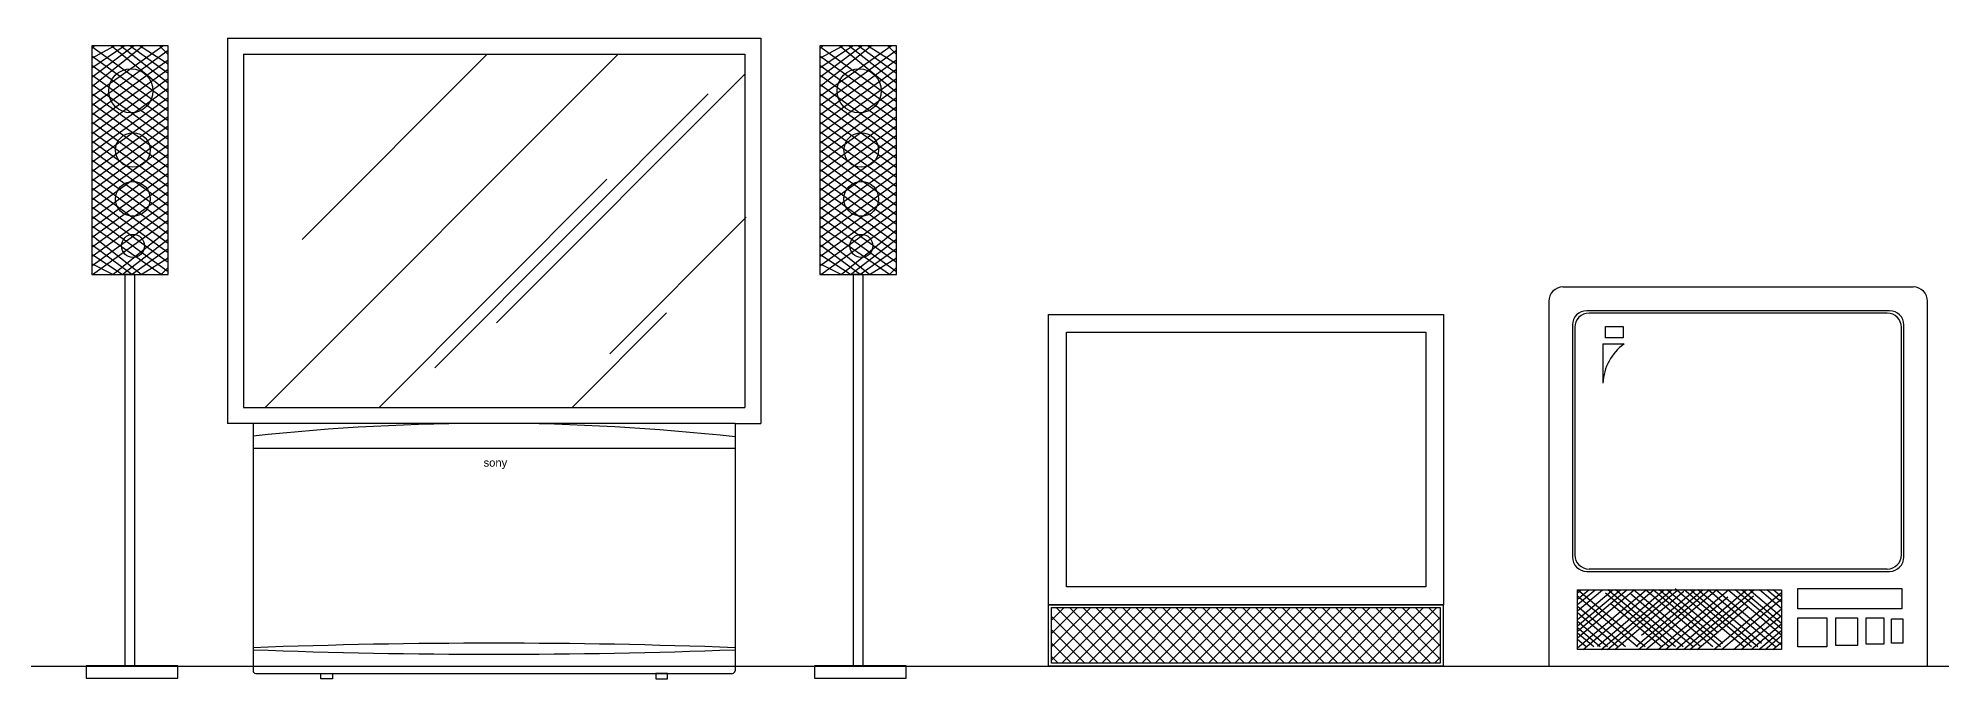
# Model space of a CAD drawing. Header units: millimetres. Extents: x 4513 to 24862, y 3359 to 11488.
# Drawn here: x 17634 to 20847, y 3359 to 4439 of the extents above; entities that cross this region are included whole.
import ezdxf

# ---------------------------------------------------------------- set-up
doc = ezdxf.new("R2010")
doc.units = ezdxf.units.MM
doc.layers.add('dwgmodels.com', color=169, linetype='Continuous')
doc.styles.get("Standard").update_dxf_attribs({"font": 'arial.ttf'})

msp = doc.modelspace()

# ---------------------------------------------------------------- hatches: boundary and pattern name
h = msp.add_hatch()
h.set_pattern_fill('ANSI37', color=256, scale=5, style=0)
h.set_pattern_definition([(45, (56548.52, 11924.569), (-11.22532, 11.22532), []), (135, (56548.52, 11924.569), (-11.22532, -11.22532), [])])
h.paths.add_polyline_path([(19344.6, 3478.8), (19344.6, 3385.2), (20000.4, 3385.2), (20000.4, 3478.8)])

# ---------------------------------------------------------------- linework, layer by layer
for p, q in [((17953.8, 4438.8), (18853.8, 4438.8)), ((17953.8, 4438.8), (17953.8, 3789.4)), ((18853.8, 4438.8), (18853.8, 3789.4)), ((17724.9, 4425.5), (17724.9, 4040.5)), ((17853.8, 4425.5), (17724.9, 4425.5)), ((17724.9, 4341.2), (17845.2, 4425.5)), ((17724.9, 4420.7), (17729.7, 4425.5)), ((17724.9, 4404.8), (17763.6, 4425.5)), ((17724.9, 4388.9), (17779.5, 4425.5)), ((17724.9, 4373), (17795.4, 4425.5)), ((17724.9, 4357.1), (17811.3, 4425.5)), ((17853.8, 4331.3), (17724.9, 4424.2)), ((17724.9, 4325.3), (17853.8, 4418.2)), ((17853.8, 4315.4), (17724.9, 4408.3)), ((17724.9, 4309.4), (17853.8, 4402.3)), ((17853.8, 4347.2), (17757.5, 4425.5)), ((17853.8, 4363.1), (17773.4, 4425.5)), ((17853.8, 4379), (17789.4, 4425.5)), ((17853.8, 4395), (17805.3, 4425.5)), ((17853.8, 4410.9), (17839.2, 4425.5)), ((17853.8, 4040.5), (17853.8, 4425.5)), ((17980.8, 4411.8), (18826.8, 4411.8)), ((17980.8, 4411.8), (17980.8, 3816.4)), ((18017.9, 3816.4), (18613.3, 4411.8)), ((18079.9, 4099.6), (18392, 4411.8)), ((18826.8, 4411.8), (18826.8, 3816.4)), ((18953.8, 4425.5), (18953.8, 4040.5)), ((19082.8, 4425.5), (18953.8, 4425.5)), ((18953.8, 4341.2), (19074.1, 4425.5)), ((18953.8, 4420.7), (18958.6, 4425.5)), ((18953.8, 4404.8), (18992.5, 4425.5)), ((18953.8, 4388.9), (19008.4, 4425.5)), ((18953.8, 4373), (19024.3, 4425.5)), ((18953.8, 4357.1), (19040.2, 4425.5)), ((19082.8, 4331.3), (18953.8, 4424.2)), ((18953.8, 4325.3), (19082.8, 4418.2)), ((19082.8, 4315.4), (18953.8, 4408.3)), ((18953.8, 4309.4), (19082.8, 4402.3)), ((19082.8, 4347.2), (18986.5, 4425.5)), ((19082.8, 4363.1), (19002.4, 4425.5)), ((19082.8, 4379), (19018.3, 4425.5)), ((19082.8, 4395), (19034.2, 4425.5)), ((19082.8, 4410.9), (19068.1, 4425.5)), ((19082.8, 4040.5), (19082.8, 4425.5)), ((17853.8, 4299.5), (17724.9, 4392.4)), ((17724.9, 4293.5), (17853.8, 4386.4)), ((17853.8, 4283.6), (17724.9, 4376.5)), ((17724.9, 4277.6), (17853.8, 4370.5)), ((18407.9, 3958.8), (18826.8, 4377.8)), ((19082.8, 4299.5), (18953.8, 4392.4)), ((18953.8, 4293.5), (19082.8, 4386.4)), ((19082.8, 4283.6), (18953.8, 4376.5)), ((18953.8, 4277.6), (19082.8, 4370.5)), ((17853.8, 4267.7), (17724.9, 4360.6)), ((17724.9, 4261.6), (17853.8, 4354.6)), ((17853.8, 4251.8), (17724.9, 4344.7)), ((17724.9, 4245.7), (17853.8, 4338.7)), ((18303.7, 3883.3), (18765.1, 4344.7)), ((19082.8, 4267.7), (18953.8, 4360.6)), ((18953.8, 4261.6), (19082.8, 4354.6)), ((19082.8, 4251.8), (18953.8, 4344.7)), ((18953.8, 4245.7), (19082.8, 4338.7)), ((17853.8, 4235.9), (17724.9, 4328.8)), ((17724.9, 4229.8), (17853.8, 4322.7)), ((17853.8, 4219.9), (17724.9, 4312.9)), ((17724.9, 4213.9), (17853.8, 4306.8)), ((19082.8, 4235.9), (18953.8, 4328.8)), ((18953.8, 4229.8), (19082.8, 4322.7)), ((19082.8, 4219.9), (18953.8, 4312.9)), ((18953.8, 4213.9), (19082.8, 4306.8)), ((17853.8, 4204), (17724.9, 4297)), ((17724.9, 4198), (17853.8, 4290.9)), ((17853.8, 4188.1), (17724.9, 4281)), ((17724.9, 4182.1), (17853.8, 4275)), ((19082.8, 4204), (18953.8, 4297)), ((18953.8, 4198), (19082.8, 4290.9)), ((19082.8, 4188.1), (18953.8, 4281)), ((18953.8, 4182.1), (19082.8, 4275)), ((17853.8, 4172.2), (17724.9, 4265.1)), ((17724.9, 4166.2), (17853.8, 4259.1)), ((17853.8, 4156.3), (17724.9, 4249.2)), ((17724.9, 4150.3), (17853.8, 4243.2)), ((19082.8, 4172.2), (18953.8, 4265.1)), ((18953.8, 4166.2), (19082.8, 4259.1)), ((19082.8, 4156.3), (18953.8, 4249.2)), ((18953.8, 4150.3), (19082.8, 4243.2)), ((17853.8, 4140.4), (17724.9, 4233.3)), ((17724.9, 4134.4), (17853.8, 4227.3)), ((17853.8, 4124.5), (17724.9, 4217.4)), ((17724.9, 4118.5), (17853.8, 4211.4)), ((19082.8, 4140.4), (18953.8, 4233.3)), ((18953.8, 4134.4), (19082.8, 4227.3)), ((19082.8, 4124.5), (18953.8, 4217.4)), ((18953.8, 4118.5), (19082.8, 4211.4)), ((17853.8, 4108.6), (17724.9, 4201.5)), ((17724.9, 4102.5), (17853.8, 4195.5)), ((17853.8, 4092.7), (17724.9, 4185.6)), ((17724.9, 4086.6), (17853.8, 4179.6)), ((18209.9, 3816.4), (18594.3, 4200.8)), ((19082.8, 4108.6), (18953.8, 4201.5)), ((18953.8, 4102.5), (19082.8, 4195.5)), ((19082.8, 4092.7), (18953.8, 4185.6)), ((18953.8, 4086.6), (19082.8, 4179.6)), ((17853.8, 4076.8), (17724.9, 4169.7)), ((17724.9, 4070.7), (17853.8, 4163.6)), ((17853.8, 4060.8), (17724.9, 4153.8)), ((17724.9, 4054.8), (17853.8, 4147.7)), ((19082.8, 4076.8), (18953.8, 4169.7)), ((18953.8, 4070.7), (19082.8, 4163.6)), ((19082.8, 4060.8), (18953.8, 4153.8)), ((18953.8, 4054.8), (19082.8, 4147.7)), ((17853.8, 4044.9), (17724.9, 4137.9)), ((17842.3, 4040.5), (17724.9, 4121.9)), ((17726.5, 4040.5), (17853.8, 4131.8)), ((17760.4, 4040.5), (17853.8, 4115.9)), ((18599.3, 3906.8), (18829.4, 4136.9)), ((19082.8, 4044.9), (18953.8, 4137.9)), ((19071.2, 4040.5), (18953.8, 4121.9)), ((18955.5, 4040.5), (19082.8, 4131.8)), ((18989.4, 4040.5), (19082.8, 4115.9)), ((17808.4, 4040.5), (17724.9, 4106)), ((17792.5, 4040.5), (17724.9, 4090.1)), ((17776.4, 4040.5), (17853.8, 4100)), ((17792.3, 4040.5), (17853.8, 4084.1)), ((19037.3, 4040.5), (18953.8, 4106)), ((19021.4, 4040.5), (18953.8, 4090.1)), ((19005.3, 4040.5), (19082.8, 4100)), ((19021.2, 4040.5), (19082.8, 4084.1)), ((17776.6, 4040.5), (17724.9, 4074.2)), ((17760.7, 4040.5), (17724.9, 4058.3)), ((17808.2, 4040.5), (17853.8, 4068.2)), ((17842.1, 4040.5), (17853.8, 4052.3)), ((19005.5, 4040.5), (18953.8, 4074.2)), ((18989.6, 4040.5), (18953.8, 4058.3)), ((19037.1, 4040.5), (19082.8, 4068.2)), ((19071, 4040.5), (19082.8, 4052.3)), ((17726.8, 4040.5), (17724.9, 4042.4)), ((17724.9, 4040.5), (17853.8, 4040.5)), ((17780.7, 4040.5), (17780.7, 3380.5)), ((17797.9, 4040.5), (17780.7, 4040.5)), ((17797.9, 3380.5), (17797.9, 4040.5)), ((18955.7, 4040.5), (18953.8, 4042.4)), ((18953.8, 4040.5), (19082.8, 4040.5)), ((19009.6, 4040.5), (19009.6, 3380.5)), ((19026.8, 4040.5), (19009.6, 4040.5)), ((19026.8, 3380.5), (19026.8, 4040.5)), ((20798.6, 4019.2), (20207.5, 4019.2)), ((20183.6, 3995.3), (20183.6, 3380.2)), ((20822.5, 3380.2), (20822.5, 3995.3)), ((18535.7, 3816.4), (18694.7, 3975.5)), ((20223.5, 3955.3), (20223.5, 3564)), ((20227.5, 3951.3), (20227.5, 3567.9)), ((20758.6, 3979.3), (20247.5, 3979.3)), ((20754.6, 3975.3), (20251.4, 3975.3)), ((20279.5, 3933.5), (20279.5, 3952.5)), ((20279.5, 3952.5), (20309.1, 3952.5)), ((20309.1, 3952.5), (20309.1, 3933.5)), ((20778.6, 3567.9), (20778.6, 3951.3)), ((20782.6, 3564), (20782.6, 3955.3)), ((20274.9, 3923.3), (20310.8, 3923.3)), ((20274.9, 3923.3), (20274.9, 3857.2)), ((20309.1, 3933.5), (20279.5, 3933.5)), ((17980.8, 3816.4), (18826.8, 3816.4)), ((17997.1, 3789.4), (17953.8, 3789.4)), ((18810.5, 3789.4), (17997.1, 3789.4)), ((17997.1, 3789.4), (17997.1, 3372.6)), ((18810.5, 3789.4), (18853.8, 3789.4)), ((18810.5, 3789.4), (18810.5, 3372.6)), ((17997.1, 3747.7), (18810.5, 3747.7)), ((20247.5, 3540), (20758.6, 3540)), ((20251.4, 3544), (20754.6, 3544)), ((20232.1, 3458.7), (20291.6, 3508.8)), ((20232.1, 3447.9), (20304.4, 3508.8)), ((20232.1, 3428.2), (20327.7, 3508.8)), ((20232.1, 3439), (20315, 3508.8)), ((20232.1, 3484), (20261.6, 3508.8)), ((20232.1, 3473.2), (20274.3, 3508.8)), ((20232.1, 3492.9), (20251, 3508.8)), ((20232.1, 3503.6), (20238.2, 3508.8)), ((20232.1, 3411.1), (20348.1, 3508.8)), ((20346, 3412.9), (20232.1, 3508.8)), ((20232.1, 3508.8), (20576, 3508.8)), ((20232.1, 3408.5), (20232.1, 3508.8)), ((20241.8, 3408.5), (20360.9, 3508.8)), ((20265.6, 3414), (20378.1, 3508.8)), ((20271.8, 3408.5), (20390.9, 3508.8)), ((20386.8, 3412.9), (20279.4, 3503.3)), ((20282.4, 3408.5), (20401.5, 3508.8)), ((20397.3, 3412.9), (20283.4, 3508.8)), ((20295.2, 3408.5), (20411.4, 3506.4)), ((20410.1, 3412.9), (20296.2, 3508.8)), ((20440.2, 3412.9), (20326.2, 3508.8)), ((20330.7, 3414), (20443.3, 3508.8)), ((20334.8, 3408.5), (20453.9, 3508.8)), ((20340.1, 3432.6), (20430.5, 3508.8)), ((20460.5, 3412.9), (20346.6, 3508.8)), ((20347.5, 3408.5), (20466.7, 3508.8)), ((20473.3, 3412.9), (20359.4, 3508.8)), ((20367.9, 3408.5), (20487, 3508.8)), ((20477.3, 3418.4), (20369.9, 3508.8)), ((20468, 3437), (20382.7, 3508.8)), ((20512.9, 3412.9), (20396.7, 3510.7)), ((20398, 3408.5), (20517.1, 3508.8)), ((20410.7, 3408.5), (20529.8, 3508.8)), ((20525.7, 3412.9), (20411.8, 3508.8)), ((20536.3, 3412.9), (20422.3, 3508.8)), ((20542.5, 3418.4), (20435.1, 3508.8)), ((20566.3, 3412.9), (20452.4, 3508.8)), ((20462.1, 3408.5), (20576, 3504.5)), ((20576, 3415.5), (20465.2, 3508.8)), ((20576, 3432.6), (20485.5, 3508.8)), ((20576, 3443.3), (20498.3, 3508.8)), ((20576, 3452.2), (20508.9, 3508.8)), ((20576, 3463), (20521.6, 3508.8)), ((20576, 3477.5), (20538.9, 3508.8)), ((20576, 3488.3), (20551.7, 3508.8)), ((20576, 3497.2), (20562.2, 3508.8)), ((20576, 3508.8), (20576, 3408.5)), ((20603.8, 3476.8), (20603.8, 3510.9)), ((20603.8, 3510.9), (20779, 3510.9)), ((20779, 3510.9), (20779, 3476.8)), ((20333.2, 3412.9), (20232.1, 3498)), ((20312.9, 3412.9), (20232.1, 3480.9)), ((20300.1, 3412.9), (20232.1, 3470.1)), ((20374, 3412.9), (20288.7, 3484.7)), ((20427.4, 3412.9), (20322.2, 3501.4)), ((20380.7, 3408.5), (20485.9, 3497.1)), ((20421.3, 3408.5), (20528.7, 3498.9)), ((20434.1, 3408.5), (20519.4, 3480.3)), ((20474.9, 3408.5), (20576, 3493.7)), ((20495.2, 3408.5), (20576, 3476.6)), ((20779, 3476.8), (20603.8, 3476.8)), ((20282.8, 3412.9), (20232.1, 3455.6)), ((20270, 3412.9), (20232.1, 3444.8)), ((20508, 3408.5), (20576, 3465.8)), ((20525.3, 3408.5), (20576, 3451.3)), ((20538, 3408.5), (20576, 3440.5)), ((20603.8, 3412.8), (20603.8, 3461.9)), ((20603.8, 3461.9), (20652.9, 3461.9)), ((20652.9, 3461.9), (20652.9, 3412.8)), ((20667.9, 3414.9), (20667.9, 3461.9)), ((20667.9, 3461.9), (20704.2, 3461.9)), ((20704.2, 3461.9), (20704.2, 3414.9)), ((20719.2, 3417), (20719.2, 3461.9)), ((20719.2, 3461.9), (20749.1, 3461.9)), ((20749.1, 3461.9), (20749.1, 3417)), ((20761.9, 3419.2), (20761.9, 3459.7)), ((20761.9, 3459.7), (20781.1, 3459.7)), ((20781.1, 3459.7), (20781.1, 3419.2)), ((20259.5, 3412.9), (20232.1, 3435.9)), ((20246.7, 3412.9), (20232.1, 3425.2)), ((20576, 3408.5), (20232.1, 3408.5)), ((20548.6, 3408.5), (20576, 3431.6)), ((20561.4, 3408.5), (20576, 3420.8)), ((20652.9, 3412.8), (20603.8, 3412.8)), ((20704.2, 3414.9), (20667.9, 3414.9)), ((20749.1, 3417), (20719.2, 3417)), ((20781.1, 3419.2), (20761.9, 3419.2)), ((17870.3, 3380.5), (17715.5, 3380.5)), ((17715.5, 3380.5), (17715.5, 3359.8)), ((17870.3, 3359.8), (17870.3, 3380.5)), ((19099.2, 3380.5), (18944.4, 3380.5)), ((18944.4, 3380.5), (18944.4, 3359.8)), ((19099.2, 3359.8), (19099.2, 3380.5)), ((20183.6, 3380.2), (20822.5, 3380.2)), ((17715.5, 3359.8), (17870.3, 3359.8)), ((18001.6, 3368.1), (18806, 3368.1)), ((18944.4, 3359.8), (19099.2, 3359.8))]:
    msp.add_line(p, q)
for points in [[(19339.6, 3973), (20006.1, 3973), (20006.1, 3483.8), (19339.6, 3483.8)], [(19369.6, 3943), (19976.1, 3943), (19976.1, 3513.8), (19369.6, 3513.8)], [(19339.6, 3483.8), (20005.4, 3483.8), (20005.4, 3380.2), (19339.6, 3380.2)], [(19344.6, 3478.8), (20000.4, 3478.8), (20000.4, 3385.2), (19344.6, 3385.2)], [(18111.3, 3368.1), (18131.1, 3368.1), (18131.1, 3358.8), (18111.3, 3358.8)], [(18696.4, 3368.1), (18676.6, 3368.1), (18676.6, 3358.8), (18696.4, 3358.8)]]:
    msp.add_lwpolyline(points, close=True)
for centre, radius in [((17791.1, 4349.9), 37.2), ((19020, 4349.9), 37.2), ((17794.5, 4250.2), 29.2), ((19023.5, 4250.2), 29.2), ((17794.5, 4167.7), 29.3), ((19023.5, 4167.7), 29.3), ((17794.5, 4088.6), 19.4), ((19023.5, 4088.6), 19.4)]:
    msp.add_circle(centre, radius)
for centre, radius, start, end in [((20207.5, 3995.3), 24, 90, 180), ((20798.6, 3995.3), 24, 0, 90), ((20247.5, 3955.3), 24, 90, 180), ((20251.4, 3951.3), 24, 90, 180), ((20754.6, 3951.3), 24, 0, 90), ((20758.6, 3955.3), 24, 0, 90), ((20361, 3853.3), 86.2, 125.6393, 177.4177), ((18397.5, 33.9), 3755.5, 83.6869, 96.1203), ((20251.4, 3567.9), 24, 180, 270), ((20754.6, 3567.9), 24, 270, 0), ((20247.5, 3564), 24, 180, 270), ((20758.6, 3564), 24, 270, 0), ((18403.8, -7453.1), 10872, 87.85628, 92.14372), ((18403.8, 14272.3), 10872, 267.85628, 272.14372), ((18001.6, 3372.6), 4.5, 180, 270), ((18806, 3372.6), 4.5, 270, 0)]:
    msp.add_arc(centre, radius, start, end)
at = {"layer": 'dwgmodels.com'}
msp.add_line((4513, 3380.2), (24839.2, 3380.2), dxfattribs=at)

# ---------------------------------------------------------------- texts
at = {"insert": (18386.2, 3730), "char_height": 13.5, "width": 285.673, "attachment_point": 1}
msp.add_mtext('sony', dxfattribs=at)

doc.saveas('drawing.dxf')
